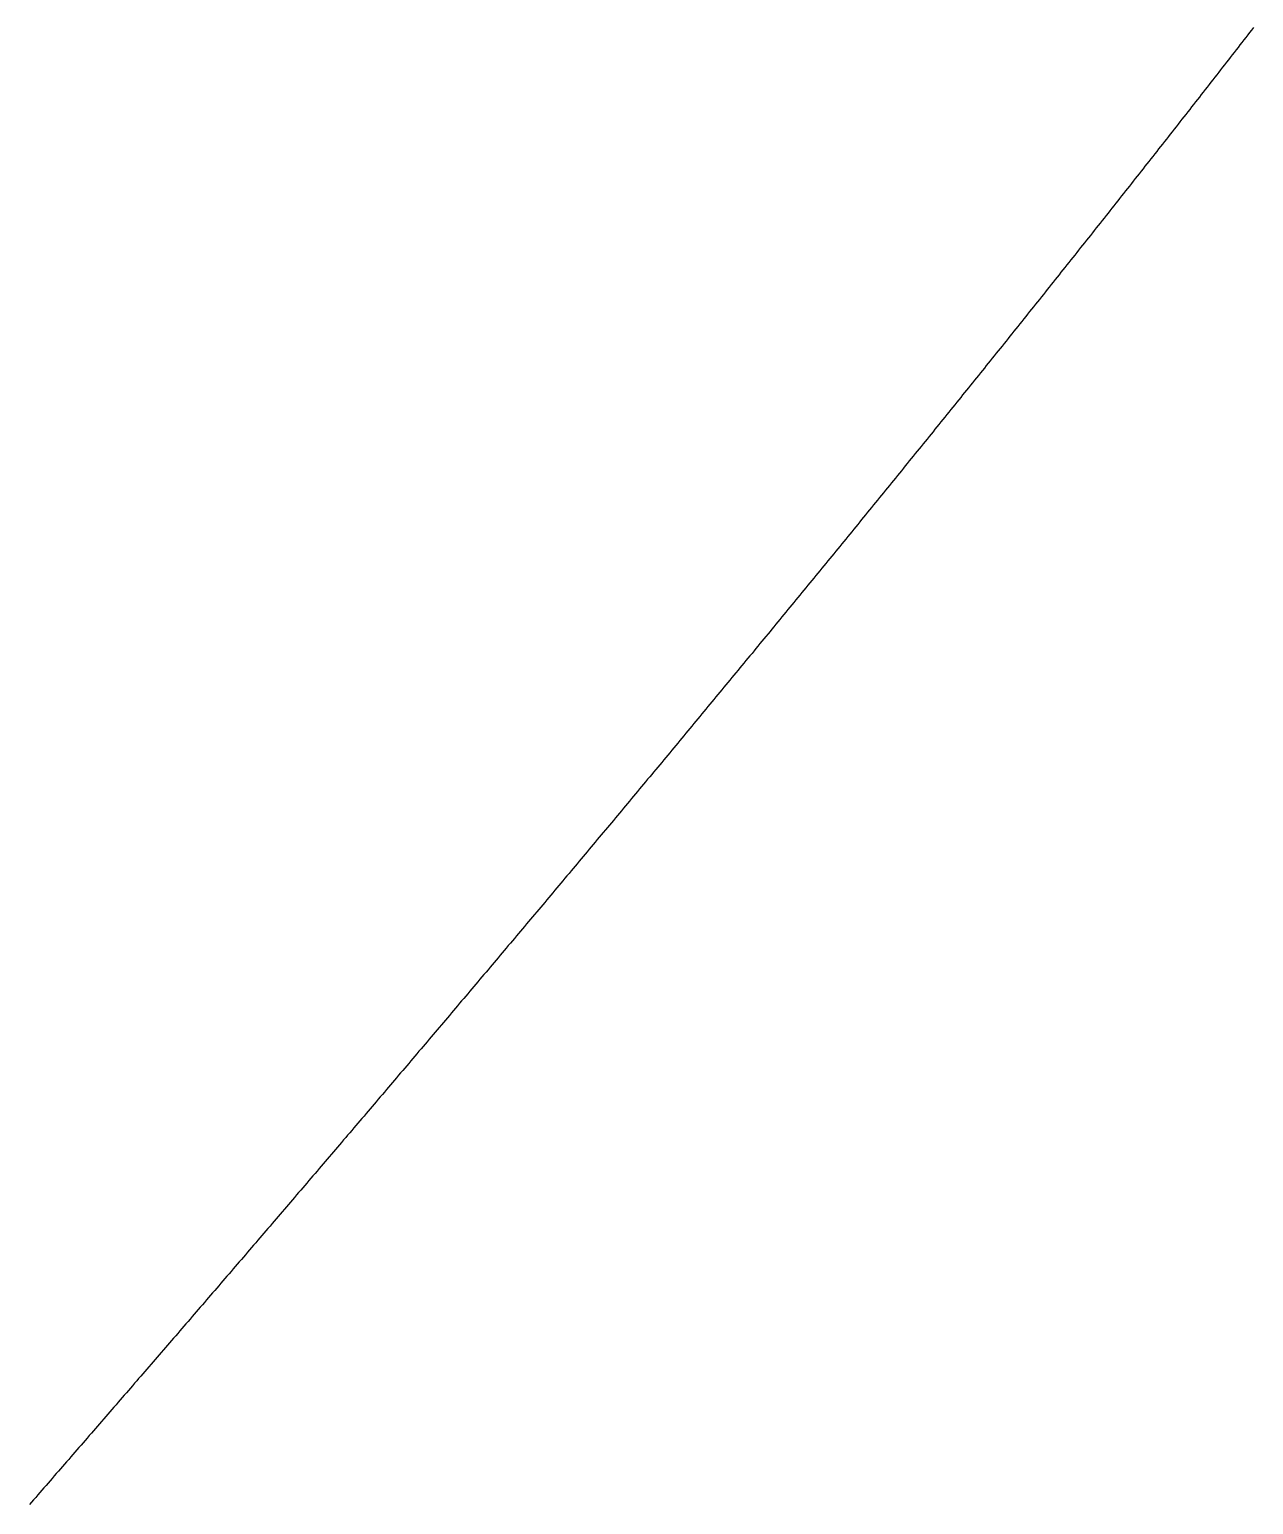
# Model space of a CAD drawing. Extents: x -12 to 116, y -14 to 98.
# Drawn here: x 39.917 to 41.638, y 32.547 to 34.621 of the extents above; entities that cross this region are included whole.
import ezdxf

# ---------------------------------------------------------------- set-up
doc = ezdxf.new("R2010")
doc.units = 0
doc.layers.get('0').update_dxf_attribs({"linetype": 'CONTINUOUS'})

msp = doc.modelspace()

# ---------------------------------------------------------------- linework, layer by layer
at = {"color": 7}
msp.add_polyline3d([(41.6383, 34.6235, 0), (41.6356, 34.62, 0), (41.6329, 34.6165, 0), (41.6302, 34.6131, 0), (41.6274, 34.6096, 0), (41.6247, 34.6061, 0), (41.622, 34.6026, 0), (41.6193, 34.5991, 0), (41.6166, 34.5956, 0), (41.6139, 34.5921, 0), (41.6112, 34.5886, 0), (41.6084, 34.5851, 0), (41.6057, 34.5816, 0), (41.603, 34.5781, 0), (41.6003, 34.5747, 0), (41.5976, 34.5712, 0), (41.5949, 34.5677, 0), (41.5921, 34.5642, 0), (41.5894, 34.5607, 0), (41.5867, 34.5572, 0), (41.584, 34.5537, 0), (41.5813, 34.5502, 0), (41.5785, 34.5467, 0), (41.5758, 34.5433, 0), (41.5731, 34.5398, 0), (41.5704, 34.5363, 0), (41.5676, 34.5328, 0), (41.5649, 34.5293, 0), (41.5622, 34.5258, 0), (41.5595, 34.5224, 0), (41.5568, 34.5189, 0), (41.554, 34.5154, 0), (41.5513, 34.5119, 0), (41.5486, 34.5084, 0), (41.5458, 34.5049, 0), (41.5431, 34.5015, 0), (41.5404, 34.498, 0), (41.5377, 34.4945, 0), (41.5349, 34.491, 0), (41.5322, 34.4875, 0), (41.5295, 34.4841, 0), (41.5267, 34.4806, 0), (41.524, 34.4771, 0), (41.5213, 34.4736, 0), (41.5186, 34.4701, 0), (41.5158, 34.4667, 0), (41.5131, 34.4632, 0), (41.5104, 34.4597, 0), (41.5076, 34.4562, 0), (41.5049, 34.4528, 0), (41.5022, 34.4493, 0), (41.4994, 34.4458, 0), (41.4967, 34.4423, 0), (41.4939, 34.4388, 0), (41.4912, 34.4354, 0), (41.4885, 34.4319, 0), (41.4857, 34.4284, 0), (41.483, 34.425, 0), (41.4803, 34.4215, 0), (41.4775, 34.418, 0), (41.4748, 34.4145, 0), (41.472, 34.4111, 0), (41.4693, 34.4076, 0), (41.4666, 34.4041, 0), (41.4638, 34.4006, 0), (41.4611, 34.3972, 0), (41.4583, 34.3937, 0), (41.4556, 34.3902, 0), (41.4529, 34.3868, 0), (41.4501, 34.3833, 0), (41.4474, 34.3798, 0), (41.4446, 34.3764, 0), (41.4419, 34.3729, 0), (41.4391, 34.3694, 0), (41.4364, 34.366, 0), (41.4337, 34.3625, 0), (41.4309, 34.359, 0), (41.4282, 34.3555, 0), (41.4254, 34.3521, 0), (41.4227, 34.3486, 0), (41.4199, 34.3452, 0), (41.4172, 34.3417, 0), (41.4144, 34.3382, 0), (41.4117, 34.3348, 0), (41.4089, 34.3313, 0), (41.4062, 34.3278, 0), (41.4034, 34.3244, 0), (41.4007, 34.3209, 0), (41.3979, 34.3174, 0), (41.3952, 34.314, 0), (41.3924, 34.3105, 0), (41.3897, 34.307, 0), (41.3869, 34.3036, 0), (41.3842, 34.3001, 0), (41.3814, 34.2967, 0), (41.3787, 34.2932, 0), (41.3759, 34.2897, 0), (41.3731, 34.2863, 0), (41.3704, 34.2828, 0), (41.3676, 34.2794, 0), (41.3649, 34.2759, 0), (41.3621, 34.2724, 0), (41.3594, 34.269, 0), (41.3566, 34.2655, 0), (41.3539, 34.2621, 0), (41.3511, 34.2586, 0), (41.3483, 34.2552, 0), (41.3456, 34.2517, 0), (41.3428, 34.2482, 0), (41.3401, 34.2448, 0), (41.3373, 34.2413, 0), (41.3345, 34.2379, 0), (41.3318, 34.2344, 0), (41.329, 34.231, 0), (41.3263, 34.2275, 0), (41.3235, 34.2241, 0), (41.3207, 34.2206, 0), (41.318, 34.2172, 0), (41.3152, 34.2137, 0), (41.3124, 34.2102, 0), (41.3097, 34.2068, 0), (41.3069, 34.2033, 0), (41.3041, 34.1999, 0), (41.3014, 34.1964, 0), (41.2986, 34.193, 0), (41.2958, 34.1895, 0), (41.2931, 34.1861, 0), (41.2903, 34.1826, 0), (41.2875, 34.1792, 0), (41.2848, 34.1757, 0), (41.282, 34.1723, 0), (41.2792, 34.1688, 0), (41.2765, 34.1654, 0), (41.2737, 34.1619, 0), (41.2709, 34.1585, 0), (41.2682, 34.155, 0), (41.2654, 34.1516, 0), (41.2626, 34.1482, 0), (41.2599, 34.1447, 0), (41.2571, 34.1413, 0), (41.2543, 34.1378, 0), (41.2515, 34.1344, 0), (41.2488, 34.1309, 0), (41.246, 34.1275, 0), (41.2432, 34.124, 0), (41.2404, 34.1206, 0), (41.2377, 34.1171, 0), (41.2349, 34.1137, 0), (41.2321, 34.1103, 0), (41.2293, 34.1068, 0), (41.2266, 34.1034, 0), (41.2238, 34.0999, 0), (41.221, 34.0965, 0), (41.2182, 34.093, 0), (41.2155, 34.0896, 0), (41.2127, 34.0862, 0), (41.2099, 34.0827, 0), (41.2071, 34.0793, 0), (41.2043, 34.0758, 0), (41.2016, 34.0724, 0), (41.1988, 34.069, 0), (41.196, 34.0655, 0), (41.1932, 34.0621, 0), (41.1904, 34.0586, 0), (41.1877, 34.0552, 0), (41.1849, 34.0518, 0), (41.1821, 34.0483, 0), (41.1793, 34.0449, 0), (41.1765, 34.0414, 0), (41.1737, 34.038, 0), (41.171, 34.0346, 0), (41.1682, 34.0311, 0), (41.1654, 34.0277, 0), (41.1626, 34.0243, 0), (41.1598, 34.0208, 0), (41.157, 34.0174, 0), (41.1543, 34.014, 0), (41.1515, 34.0105, 0), (41.1487, 34.0071, 0), (41.1459, 34.0037, 0), (41.1431, 34.0002, 0), (41.1403, 33.9968, 0), (41.1375, 33.9934, 0), (41.1347, 33.9899, 0), (41.132, 33.9865, 0), (41.1292, 33.9831, 0), (41.1264, 33.9796, 0), (41.1236, 33.9762, 0), (41.1208, 33.9728, 0), (41.118, 33.9693, 0), (41.1152, 33.9659, 0), (41.1124, 33.9625, 0), (41.1096, 33.959, 0), (41.1068, 33.9556, 0), (41.104, 33.9522, 0), (41.1013, 33.9487, 0), (41.0985, 33.9453, 0), (41.0957, 33.9419, 0), (41.0929, 33.9385, 0), (41.0901, 33.935, 0), (41.0873, 33.9316, 0), (41.0845, 33.9282, 0), (41.0817, 33.9247, 0), (41.0789, 33.9213, 0), (41.0761, 33.9179, 0), (41.0733, 33.9145, 0), (41.0705, 33.911, 0), (41.0677, 33.9076, 0), (41.0649, 33.9042, 0), (41.0621, 33.9008, 0), (41.0593, 33.8973, 0), (41.0565, 33.8939, 0), (41.0537, 33.8905, 0), (41.0509, 33.8871, 0), (41.0481, 33.8836, 0), (41.0453, 33.8802, 0), (41.0425, 33.8768, 0), (41.0397, 33.8734, 0), (41.0369, 33.8699, 0), (41.0341, 33.8665, 0), (41.0313, 33.8631, 0), (41.0285, 33.8597, 0), (41.0257, 33.8563, 0), (41.0229, 33.8528, 0), (41.0201, 33.8494, 0), (41.0173, 33.846, 0), (41.0145, 33.8426, 0), (41.0117, 33.8392, 0), (41.0089, 33.8357, 0), (41.0061, 33.8323, 0), (41.0033, 33.8289, 0), (41.0005, 33.8255, 0), (40.9977, 33.8221, 0), (40.9949, 33.8186, 0), (40.9921, 33.8152, 0), (40.9893, 33.8118, 0), (40.9865, 33.8084, 0), (40.9836, 33.805, 0), (40.9808, 33.8015, 0), (40.978, 33.7981, 0), (40.9752, 33.7947, 0), (40.9724, 33.7913, 0), (40.9696, 33.7879, 0), (40.9668, 33.7845, 0), (40.964, 33.781, 0), (40.9612, 33.7776, 0), (40.9584, 33.7742, 0), (40.9556, 33.7708, 0), (40.9527, 33.7674, 0), (40.9499, 33.764, 0), (40.9471, 33.7606, 0), (40.9443, 33.7571, 0), (40.9415, 33.7537, 0), (40.9387, 33.7503, 0), (40.9359, 33.7469, 0), (40.9331, 33.7435, 0), (40.9302, 33.7401, 0), (40.9274, 33.7367, 0), (40.9246, 33.7333, 0), (40.9218, 33.7298, 0), (40.919, 33.7264, 0), (40.9162, 33.723, 0), (40.9134, 33.7196, 0), (40.9105, 33.7162, 0), (40.9077, 33.7128, 0), (40.9049, 33.7094, 0), (40.9021, 33.706, 0), (40.8993, 33.7026, 0), (40.8965, 33.6991, 0), (40.8936, 33.6957, 0), (40.8908, 33.6923, 0), (40.888, 33.6889, 0), (40.8852, 33.6855, 0), (40.8824, 33.6821, 0), (40.8796, 33.6787, 0), (40.8767, 33.6753, 0), (40.8739, 33.6719, 0), (40.8711, 33.6685, 0), (40.8683, 33.6651, 0), (40.8655, 33.6617, 0), (40.8626, 33.6583, 0), (40.8598, 33.6549, 0), (40.857, 33.6514, 0), (40.8542, 33.648, 0), (40.8513, 33.6446, 0), (40.8485, 33.6412, 0), (40.8457, 33.6378, 0), (40.8429, 33.6344, 0), (40.8401, 33.631, 0), (40.8372, 33.6276, 0), (40.8344, 33.6242, 0), (40.8316, 33.6208, 0), (40.8288, 33.6174, 0), (40.8259, 33.614, 0), (40.8231, 33.6106, 0), (40.8203, 33.6072, 0), (40.8175, 33.6038, 0), (40.8146, 33.6004, 0), (40.8118, 33.597, 0), (40.809, 33.5936, 0), (40.8061, 33.5902, 0), (40.8033, 33.5868, 0), (40.8005, 33.5834, 0), (40.7977, 33.58, 0), (40.7948, 33.5766, 0), (40.792, 33.5732, 0), (40.7892, 33.5698, 0), (40.7863, 33.5664, 0), (40.7835, 33.563, 0), (40.7807, 33.5596, 0), (40.7779, 33.5562, 0), (40.775, 33.5528, 0), (40.7722, 33.5494, 0), (40.7694, 33.546, 0), (40.7665, 33.5426, 0), (40.7637, 33.5392, 0), (40.7609, 33.5358, 0), (40.758, 33.5324, 0), (40.7552, 33.529, 0), (40.7524, 33.5256, 0), (40.7495, 33.5222, 0), (40.7467, 33.5188, 0), (40.7439, 33.5154, 0), (40.741, 33.512, 0), (40.7382, 33.5086, 0), (40.7354, 33.5052, 0), (40.7325, 33.5018, 0), (40.7297, 33.4985, 0), (40.7269, 33.4951, 0), (40.724, 33.4917, 0), (40.7212, 33.4883, 0), (40.7184, 33.4849, 0), (40.7155, 33.4815, 0), (40.7127, 33.4781, 0), (40.7098, 33.4747, 0), (40.707, 33.4713, 0), (40.7042, 33.4679, 0), (40.7013, 33.4645, 0), (40.6985, 33.4611, 0), (40.6956, 33.4577, 0), (40.6928, 33.4543, 0), (40.69, 33.451, 0), (40.6871, 33.4476, 0), (40.6843, 33.4442, 0), (40.6815, 33.4408, 0), (40.6786, 33.4374, 0), (40.6758, 33.434, 0), (40.6729, 33.4306, 0), (40.6701, 33.4272, 0), (40.6672, 33.4238, 0), (40.6644, 33.4204, 0), (40.6616, 33.4171, 0), (40.6587, 33.4137, 0), (40.6559, 33.4103, 0), (40.653, 33.4069, 0), (40.6502, 33.4035, 0), (40.6473, 33.4001, 0), (40.6445, 33.3967, 0), (40.6417, 33.3933, 0), (40.6388, 33.39, 0), (40.636, 33.3866, 0), (40.6331, 33.3832, 0), (40.6303, 33.3798, 0), (40.6274, 33.3764, 0), (40.6246, 33.373, 0), (40.6217, 33.3696, 0), (40.6189, 33.3663, 0), (40.6161, 33.3629, 0), (40.6132, 33.3595, 0), (40.6104, 33.3561, 0), (40.6075, 33.3527, 0), (40.6047, 33.3493, 0), (40.6018, 33.346, 0), (40.599, 33.3426, 0), (40.5961, 33.3392, 0), (40.5933, 33.3358, 0), (40.5904, 33.3324, 0), (40.5876, 33.329, 0), (40.5847, 33.3257, 0), (40.5819, 33.3223, 0), (40.579, 33.3189, 0), (40.5762, 33.3155, 0), (40.5733, 33.3121, 0), (40.5705, 33.3087, 0), (40.5676, 33.3054, 0), (40.5648, 33.302, 0), (40.5619, 33.2986, 0), (40.5591, 33.2952, 0), (40.5562, 33.2918, 0), (40.5534, 33.2885, 0), (40.5505, 33.2851, 0), (40.5477, 33.2817, 0), (40.5448, 33.2783, 0), (40.5419, 33.2749, 0), (40.5391, 33.2716, 0), (40.5362, 33.2682, 0), (40.5334, 33.2648, 0), (40.5305, 33.2614, 0), (40.5277, 33.2581, 0), (40.5248, 33.2547, 0), (40.522, 33.2513, 0), (40.5191, 33.2479, 0), (40.5162, 33.2445, 0), (40.5134, 33.2412, 0), (40.5105, 33.2378, 0), (40.5077, 33.2344, 0), (40.5048, 33.231, 0), (40.502, 33.2277, 0), (40.4991, 33.2243, 0), (40.4963, 33.2209, 0), (40.4934, 33.2175, 0), (40.4905, 33.2142, 0), (40.4877, 33.2108, 0), (40.4848, 33.2074, 0), (40.482, 33.204, 0), (40.4791, 33.2007, 0), (40.4762, 33.1973, 0), (40.4734, 33.1939, 0), (40.4705, 33.1905, 0), (40.4677, 33.1872, 0), (40.4648, 33.1838, 0), (40.4619, 33.1804, 0), (40.4591, 33.1771, 0), (40.4562, 33.1737, 0), (40.4534, 33.1703, 0), (40.4505, 33.1669, 0), (40.4476, 33.1636, 0), (40.4448, 33.1602, 0), (40.4419, 33.1568, 0), (40.439, 33.1534, 0), (40.4362, 33.1501, 0), (40.4333, 33.1467, 0), (40.4305, 33.1433, 0), (40.4276, 33.14, 0), (40.4247, 33.1366, 0), (40.4219, 33.1332, 0), (40.419, 33.1299, 0), (40.4161, 33.1265, 0), (40.4133, 33.1231, 0), (40.4104, 33.1197, 0), (40.4075, 33.1164, 0), (40.4047, 33.113, 0), (40.4018, 33.1096, 0), (40.3989, 33.1063, 0), (40.3961, 33.1029, 0), (40.3932, 33.0995, 0), (40.3903, 33.0962, 0), (40.3875, 33.0928, 0), (40.3846, 33.0894, 0), (40.3817, 33.0861, 0), (40.3789, 33.0827, 0), (40.376, 33.0793, 0), (40.3731, 33.076, 0), (40.3703, 33.0726, 0), (40.3674, 33.0692, 0), (40.3645, 33.0659, 0), (40.3617, 33.0625, 0), (40.3588, 33.0591, 0), (40.3559, 33.0558, 0), (40.353, 33.0524, 0), (40.3502, 33.049, 0), (40.3473, 33.0457, 0), (40.3444, 33.0423, 0), (40.3416, 33.039, 0), (40.3387, 33.0356, 0), (40.3358, 33.0322, 0), (40.3329, 33.0289, 0), (40.3301, 33.0255, 0), (40.3272, 33.0221, 0), (40.3243, 33.0188, 0), (40.3215, 33.0154, 0), (40.3186, 33.0121, 0), (40.3157, 33.0087, 0), (40.3128, 33.0053, 0), (40.31, 33.002, 0), (40.3071, 32.9986, 0), (40.3042, 32.9952, 0), (40.3013, 32.9919, 0), (40.2985, 32.9885, 0), (40.2956, 32.9852, 0), (40.2927, 32.9818, 0), (40.2898, 32.9784, 0), (40.287, 32.9751, 0), (40.2841, 32.9717, 0), (40.2812, 32.9684, 0), (40.2783, 32.965, 0), (40.2755, 32.9616, 0), (40.2726, 32.9583, 0), (40.2697, 32.9549, 0), (40.2668, 32.9516, 0), (40.2639, 32.9482, 0), (40.2611, 32.9448, 0), (40.2582, 32.9415, 0), (40.2553, 32.9381, 0), (40.2524, 32.9348, 0), (40.2496, 32.9314, 0), (40.2467, 32.9281, 0), (40.2438, 32.9247, 0), (40.2409, 32.9213, 0), (40.238, 32.918, 0), (40.2352, 32.9146, 0), (40.2323, 32.9113, 0), (40.2294, 32.9079, 0), (40.2265, 32.9046, 0), (40.2236, 32.9012, 0), (40.2208, 32.8978, 0), (40.2179, 32.8945, 0), (40.215, 32.8911, 0), (40.2121, 32.8878, 0), (40.2092, 32.8844, 0), (40.2063, 32.8811, 0), (40.2035, 32.8777, 0), (40.2006, 32.8744, 0), (40.1977, 32.871, 0), (40.1948, 32.8677, 0), (40.1919, 32.8643, 0), (40.1891, 32.8609, 0), (40.1862, 32.8576, 0), (40.1833, 32.8542, 0), (40.1804, 32.8509, 0), (40.1775, 32.8475, 0), (40.1746, 32.8442, 0), (40.1717, 32.8408, 0), (40.1689, 32.8375, 0), (40.166, 32.8341, 0), (40.1631, 32.8308, 0), (40.1602, 32.8274, 0), (40.1573, 32.8241, 0), (40.1544, 32.8207, 0), (40.1515, 32.8174, 0), (40.1487, 32.814, 0), (40.1458, 32.8107, 0), (40.1429, 32.8073, 0), (40.14, 32.804, 0), (40.1371, 32.8006, 0), (40.1342, 32.7973, 0), (40.1313, 32.7939, 0), (40.1284, 32.7906, 0), (40.1256, 32.7872, 0), (40.1227, 32.7839, 0), (40.1198, 32.7805, 0), (40.1169, 32.7772, 0), (40.114, 32.7738, 0), (40.1111, 32.7705, 0), (40.1082, 32.7671, 0), (40.1053, 32.7638, 0), (40.1024, 32.7604, 0), (40.0996, 32.7571, 0), (40.0967, 32.7537, 0), (40.0938, 32.7504, 0), (40.0909, 32.747, 0), (40.088, 32.7437, 0), (40.0851, 32.7403, 0), (40.0822, 32.737, 0), (40.0793, 32.7336, 0), (40.0764, 32.7303, 0), (40.0735, 32.727, 0), (40.0706, 32.7236, 0), (40.0678, 32.7203, 0), (40.0649, 32.7169, 0), (40.062, 32.7136, 0), (40.0591, 32.7102, 0), (40.0562, 32.7069, 0), (40.0533, 32.7035, 0), (40.0504, 32.7002, 0), (40.0475, 32.6969, 0), (40.0446, 32.6935, 0), (40.0417, 32.6902, 0), (40.0388, 32.6868, 0), (40.0359, 32.6835, 0), (40.033, 32.6801, 0), (40.0301, 32.6768, 0), (40.0272, 32.6734, 0), (40.0243, 32.6701, 0), (40.0214, 32.6668, 0), (40.0185, 32.6634, 0), (40.0157, 32.6601, 0), (40.0128, 32.6567, 0), (40.0099, 32.6534, 0), (40.007, 32.65, 0), (40.0041, 32.6467, 0), (40.0012, 32.6434, 0), (39.9983, 32.64, 0), (39.9954, 32.6367, 0), (39.9925, 32.6333, 0), (39.9896, 32.63, 0), (39.9867, 32.6267, 0), (39.9838, 32.6233, 0), (39.9809, 32.62, 0), (39.978, 32.6166, 0), (39.9751, 32.6133, 0), (39.9722, 32.61, 0), (39.9693, 32.6066, 0), (39.9664, 32.6033, 0), (39.9635, 32.5999, 0), (39.9606, 32.5966, 0), (39.9577, 32.5933, 0), (39.9548, 32.5899, 0), (39.9519, 32.5866, 0), (39.949, 32.5832, 0), (39.9461, 32.5799, 0), (39.9432, 32.5766, 0), (39.9403, 32.5732, 0), (39.9374, 32.5699, 0), (39.9345, 32.5666, 0), (39.9316, 32.5632, 0), (39.9287, 32.5599, 0), (39.9258, 32.5565, 0), (39.9229, 32.5532, 0), (39.92, 32.5499, 0), (39.9171, 32.5465, 0)], dxfattribs=at)

doc.saveas('drawing.dxf')
